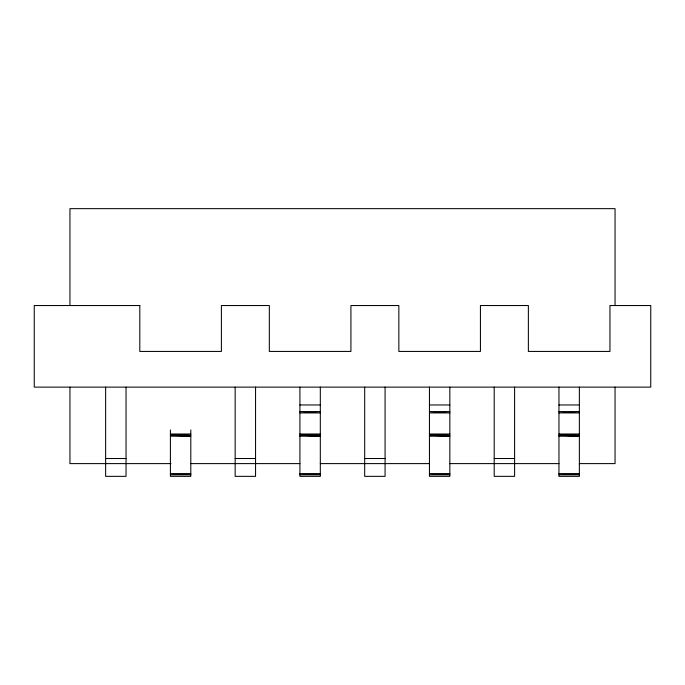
<?xml version="1.0" encoding="UTF-8"?>
<svg xmlns="http://www.w3.org/2000/svg" width="685" height="685" viewBox="0 0 685 685"><rect width="100%" height="100%" fill="white"/><g stroke="black" fill="none" stroke-linecap="round" stroke-linejoin="round"><path stroke-width="1.03" d="M299.919 404.972L320.315 404.972M429.444 404.972L449.839 404.972M558.96 404.972L579.364 404.972M299.919 411.565L320.315 411.565L299.919 412.918L320.315 412.918M429.444 411.565L449.839 411.565L429.444 412.918L449.839 412.918M558.96 411.565L579.364 411.565L558.96 412.918L579.364 412.918M190.798 434.007L170.402 434.007L190.798 435.249L170.402 435.249L190.798 436.199L170.402 436.199M320.315 434.007L299.919 434.007L320.315 435.249L299.919 435.249L320.315 436.199L299.919 436.199M449.839 434.007L429.444 434.007L449.839 435.249L429.444 435.249L449.839 436.199L429.444 436.199M579.364 434.007L558.96 434.007L579.364 435.249L558.96 435.249L579.364 436.199L558.96 436.199M105.636 458.513L126.04 458.513M235.16 458.513L255.556 458.513M364.685 458.513L385.081 458.513M494.202 458.513L514.598 458.513M170.967 463.608L69.947 463.608L69.947 387.119M190.798 463.608L299.919 463.608M320.315 463.608L429.444 463.608M449.839 463.608L558.96 463.608M579.364 463.608L615.053 463.608L615.053 387.119M190.798 473.583L170.402 473.583L190.798 474.799L170.402 474.799M320.315 473.583L299.919 473.583L320.315 474.799L299.919 474.799M449.839 473.583L429.444 473.583L449.839 474.799L429.444 474.799M579.364 473.583L558.96 473.583L579.364 474.799L558.96 474.799M615.053 305.536L615.053 208.651L69.947 208.651L69.947 305.536M579.364 387.119L579.364 476.349L558.96 476.349L558.96 387.119M514.598 387.119L514.598 476.349L494.202 476.349L494.202 387.119M449.839 387.119L449.839 476.349L429.444 476.349L429.444 387.119M385.081 387.119L385.081 476.349L364.685 476.349L364.685 387.119M320.315 387.119L320.315 476.349L299.919 476.349L299.919 387.119M255.556 387.119L255.556 476.349L235.16 476.349L235.16 387.119M190.798 429.966L190.798 476.349L170.402 476.349L170.402 429.966M126.04 387.119L126.04 476.349L105.636 476.349L105.636 387.119M139.808 305.536L34.25 305.536L34.25 387.119L650.75 387.119L650.75 305.536L609.958 305.536L609.958 351.431L528.366 351.431L528.366 305.536L480.433 305.536L480.433 351.431L398.85 351.431L398.85 305.536L350.917 305.536L350.917 351.431L269.325 351.431L269.325 305.536L221.392 305.536L221.392 351.431L139.808 351.431L139.808 305.536"/></g></svg>
